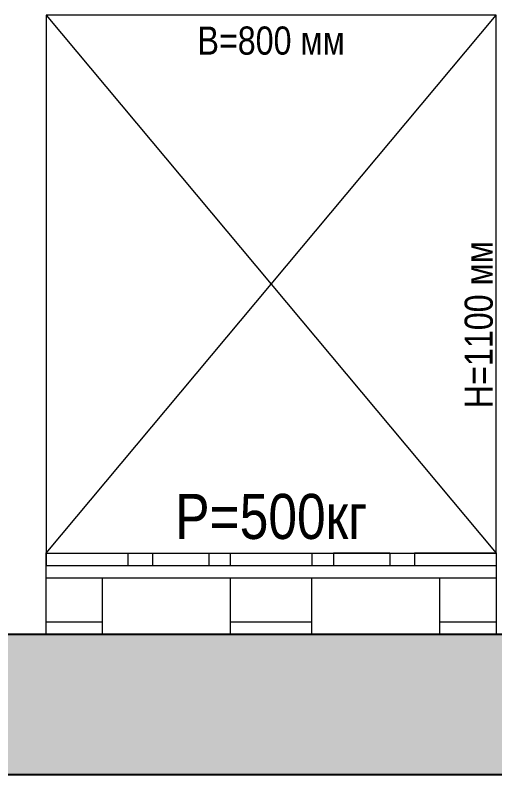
# Model space of a CAD drawing. Header units: millimetres. Extents: x 2140 to 223837, y 2113 to 170313.
# Drawn here: x 221002 to 221854, y 109472 to 110822 of the extents above; entities that cross this region are included whole.
import ezdxf

# ---------------------------------------------------------------- set-up
doc = ezdxf.new("R2010")
doc.units = ezdxf.units.MM
for name, color, linetype, lineweight in [('20.Груз', 7, 'Continuous', 0), ('25.Размера', 7, 'Continuous', 0), ('37.Паллеты', 32, 'Continuous', 0), ('7.Поддон', 32, 'Continuous', 0)]:
    doc.layers.add(name, color=color, linetype=linetype, lineweight=lineweight)
doc.styles.add('Arial Narrow', font='ARIALN.TTF')
doc.styles.add('GOST', font='isocpeur.ttf')
doc.styles.add('Курсив', font='isocpeui.ttf')
doc.dimstyles.new('80', dxfattribs={"dimtxt": 80, "dimasz": 80, "dimexe": 0.18, "dimexo": 0, "dimgap": 20, "dimtad": 1, "dimdec": 0, "dimzin": 0, "dimdsep": 46, "dimtxsty": 'Курсив', "dimcen": 0.09, "dimadec": 0, "dimazin": 0, "dimtfac": 1, "dimtdec": 0, "dimtofl": 0, "dimtmove": 0, "dimatfit": 3, "dimfxl": 0.18, "dimtolj": 1, "dimtzin": 0, "dimarcsym": 0})
doc.dimstyles.new('blok40', dxfattribs={"dimtxt": 40, "dimasz": 80, "dimexe": 0.18, "dimexo": 0, "dimgap": 5, "dimtad": 1, "dimtoh": 1, "dimdec": 0, "dimzin": 0, "dimdsep": 46, "dimtxsty": 'GOST', "dimblk": 'NONE', "dimcen": 0.09, "dimse1": 1, "dimse2": 1, "dimsd1": 1, "dimsd2": 1, "dimadec": 0, "dimazin": 0, "dimtfac": 1, "dimtdec": 0, "dimtofl": 0, "dimtmove": 0, "dimatfit": 2, "dimldrblk": 'NONE', "dimfxl": 0.18, "dimtolj": 1, "dimtzin": 0, "dimarcsym": 0})

# ---------------------------------------------------------------- blocks, each defined once
blk = doc.blocks.new('*U1210')
at = {"linetype": 'ByBlock', "ltscale": 300}
h = blk.add_hatch(dxfattribs=at)
h.set_pattern_fill('AR-SAND', color=256, scale=50, style=0)
h.set_pattern_definition([(37.5, (-941512.64, 840980.66), (-3.149668, 96.3411885), [0, -76, 0, -85, 0, -81.25]), (7.5, (-941512.64, 840980.66), (88.488835, 141.107303), [0, -41, 0, -68.5, 0, -26.25]), (327.5, (-941574.14, 840980.66), (155.707093, 0.2829527), [0, -25, 0, -90, 0, -117.5]), (317.5, (-941574.14, 840980.66), (150.30633, 43.883778), [0, -12.5, 0, -59, 0, -67.5])])
h.paths.add_polyline_path([(0, 0), (35715.7, 0), (35715.7, -250), (0, -250)])
blk.add_lwpolyline([(0, 0), (35715.7, 0), (35715.7, -250), (0, -250)], close=True, dxfattribs=at)
blk = doc.blocks.new('*D1173')
at = {"layer": 'Defpoints', "color": 0, "linetype": 'ByBlock', "transparency": 16777216}
for p in [(1350, 500, 0), (1350, 0, 0), (1350, 0)]:
    blk.add_point(p, dxfattribs=at)
at = {"layer": '25.Размера', "color": 0, "linetype": 'ByBlock', "transparency": 16777216, "insert": (1350, 208.6), "char_height": 80, "attachment_point": 5, "style": 'Arial Narrow'}
blk.add_mtext('\\A1;Р=500кг', dxfattribs=at)
blk = doc.blocks.new('поддон')
at = {"layer": '7.Поддон', "color": 0, "linetype": 'ByBlock'}
for p, q in [((0, 0), (0, 144)), ((0, 144), (0, 122)), ((0, 144), (145, 144)), ((145, 144), (145, 122)), ((189, 144), (289, 144)), ((189, 144), (189, 122)), ((289, 144), (289, 122)), ((327.5, 122), (327.5, 144)), ((327.5, 144), (472.5, 144)), ((472.5, 144), (472.5, 122)), ((611, 144), (511, 144)), ((511, 144), (511, 122)), ((611, 144), (611, 122)), ((800, 144), (655, 144)), ((655, 144), (655, 122)), ((800, 144), (800, 0)), ((0, 122), (800, 122)), ((0, 100), (800, 100)), ((100, 0), (100, 100)), ((327.5, 0), (327.5, 100)), ((472.5, 0), (472.5, 100)), ((700, 0), (700, 100)), ((0, 22), (100, 22)), ((327.5, 22), (472.5, 22)), ((700, 22), (800, 22)), ((0, 0), (100, 0)), ((400, 0), (327.5, 0)), ((400, 0), (472.5, 0)), ((800, 0), (700, 0))]:
    blk.add_line(p, q, dxfattribs=at)
blk = doc.blocks.new('*D1174')
at = {"layer": 'Defpoints', "color": 0, "linetype": 'ByBlock', "transparency": 16777216}
for p in [(950, 1100), (1750, 1100), (1750, 1100)]:
    blk.add_point(p, dxfattribs=at)
at = {"layer": '25.Размера', "color": 0, "linetype": 'ByBlock', "transparency": 16777216, "insert": (1350, 1054.5), "char_height": 50, "attachment_point": 5, "style": 'Arial Narrow'}
blk.add_mtext('\\A1;В=800 мм', dxfattribs=at)
blk = doc.blocks.new('_None')
blk = doc.blocks.new('*D1175')
at = {"layer": 'Defpoints', "color": 0, "linetype": 'ByBlock', "transparency": 16777216}
for p in [(1750, 1100), (1750, 1100), (1750, 0)]:
    blk.add_point(p, dxfattribs=at)
at = {"layer": '25.Размера', "color": 0, "linetype": 'ByBlock', "transparency": 16777216, "insert": (1719.5, 550), "char_height": 50, "attachment_point": 5, "rotation": 90, "style": 'Arial Narrow'}
blk.add_mtext('\\A1;Н=1100 мм', dxfattribs=at)
blk = doc.blocks.new('*U1164')
at = {"layer": '20.Груз', "color": 0, "linetype": 'ByBlock'}
for p, q in [((950, 144), (1750, 1100)), ((950, 1100), (1750, 144))]:
    blk.add_line(p, q, dxfattribs=at)
blk.add_lwpolyline([(950, 144), (1750, 144), (1750, 1100), (950, 1100)], close=True, dxfattribs=at)
at = {"layer": '7.Поддон', "color": 0, "linetype": 'ByBlock'}
blk.add_blockref('поддон', (950, 0), dxfattribs=at)
at = {"layer": '25.Размера', "color": 0, "linetype": 'ByBlock'}
dim = blk.add_linear_dim(base=(1750, 1100), p1=(950, 1100), p2=(1750, 1100), text='В=<> мм', dimstyle='blok40', override={"dimtxt": 50, "dimgap": 20, "dimtad": 4, "dimtxsty": 'Arial Narrow'}, dxfattribs=at)
dim.commit()
dim.dimension.update_dxf_attribs({"geometry": '*D1174', "text_midpoint": (1350, 1054.5)})
dim = blk.add_linear_dim(base=(1750, 1100), p1=(1750, 0), p2=(1750, 1100), angle=90, text='Н=<> мм', dimstyle='blok40', override={"dimtxt": 50, "dimtxsty": 'Arial Narrow'}, dxfattribs=at)
dim.commit()
dim.dimension.update_dxf_attribs({"geometry": '*D1175', "text_midpoint": (1719.5, 550)})
dim = blk.add_linear_dim(base=(1350, 0, 0), p1=(1350, 500), p2=(1350, 0), angle=90, text='Р=<>кг', dimstyle='80', override={"dimtih": 1, "dimtxsty": 'Arial Narrow', "dimse1": 1, "dimse2": 1, "dimsd1": 1, "dimsd2": 1, "dimtmove": 2}, dxfattribs=at)
dim.commit()
dim.dimension.update_dxf_attribs({"geometry": '*D1173', "text_midpoint": (1350, 208.6, 0), "dimtype": 160})

msp = doc.modelspace()

# ---------------------------------------------------------------- block references
at = {"color": 0, "lineweight": 0}
msp.add_blockref('*U1210', (188121, 109722.5), dxfattribs=at)
at = {"layer": '37.Паллеты', "color": 1, "lineweight": 0}
msp.add_blockref('*U1164', (220106.7, 109722.5), dxfattribs=at)

doc.saveas('drawing.dxf')
